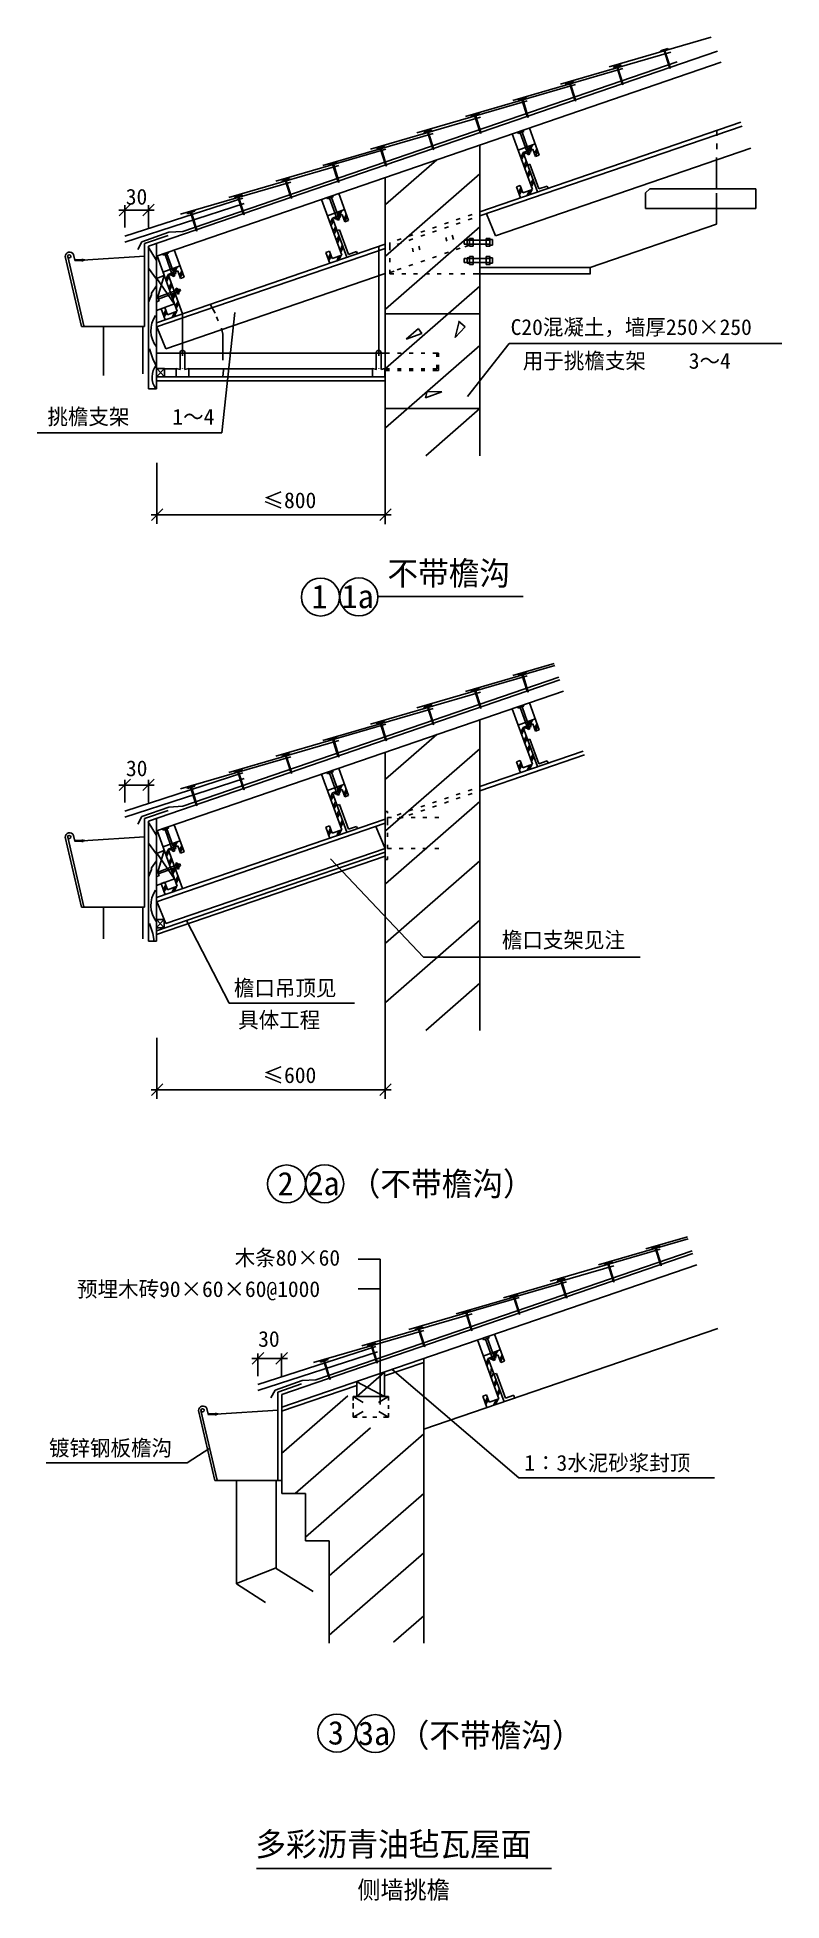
# Model space of a CAD drawing. Header units: metres. Extents: x 71 to 165, y -32 to 204.
import ezdxf

# ---------------------------------------------------------------- set-up
doc = ezdxf.new("R2010")
doc.units = ezdxf.units.M
for name, color, linetype in [('1', 7, 'Continuous'), ('A', 2, 'Continuous'), ('B', 6, 'Continuous'), ('C', 3, 'Continuous'), ('PUB_TEXT', 7, 'Continuous'), ('PUB_TITLE', 4, 'Continuous'), ('标注', 2, 'Continuous')]:
    doc.layers.add(name, color=color, linetype=linetype)

# ---------------------------------------------------------------- blocks, each defined once
blk = doc.blocks.new('_ArchTick')
blk.add_line((-0.75, 0), (0.75, 0))
at = {"color": 6, "linetype": 'ByBlock'}
blk.add_lwpolyline([(-0.75, -0.75), (0.71, 0.71)], dxfattribs=at)

msp = doc.modelspace()

# ---------------------------------------------------------------- linework, layer by layer
msp.add_line((98.88, -28.37), (136.25, -28.37))
at = {"layer": '1'}
for p, q in [((157.2, 191.97), (157.2, 191.35)), ((82.16, 179.72), (82.16, 182.57)), ((85.16, 179.72), (85.16, 182.57)), ((82.16, 181.93), (85.16, 181.93)), ((96.12, 168.98), (94.47, 153.7)), ((125.62, 158.29), (130.91, 165.01)), ((130.91, 165.01), (165.44, 165.01)), ((94.47, 153.7), (71.08, 153.7)), ((86.25, 149.89), (86.25, 142.15)), ((115.19, 150.88), (115.19, 142.13)), ((86.19, 143.3), (115.19, 143.3)), ((82.16, 106.83), (82.16, 109.68)), ((82.16, 109.04), (85.16, 109.04)), ((85.16, 106.83), (85.16, 109.68)), ((113.99, 103.78), (115.16, 101.01)), ((108.24, 99.69), (120.04, 87.21)), ((85.57, 98.52), (85.55, 98.32)), ((90.01, 91.88), (95.39, 81.37)), ((120.04, 87.21), (147.5, 87.21)), ((95.39, 81.37), (111.29, 81.37)), ((115.19, 77.98), (115.19, 69.24)), ((86.25, 77), (86.25, 69.26)), ((86.19, 70.4), (115.19, 70.4)), ((114.54, 48.9), (111.76, 48.9)), ((114.53, 30.5), (114.53, 48.9)), ((114.47, 45.14), (111.76, 45.14)), ((99.04, 34.1), (99.04, 36.95)), ((99.04, 36.31), (102.04, 36.31)), ((102.04, 34.1), (102.04, 36.95)), ((116.07, 34.93), (132.12, 21.19)), ((92.94, 24.93), (90.09, 23.11)), ((90.09, 23.11), (72.21, 23.11)), ((132.12, 21.19), (156.92, 21.19))]:
    msp.add_line(p, q, dxfattribs=at)
msp.add_lwpolyline([(127.19, 108.84), (127.19, 108.31)], dxfattribs=at)
at = {"layer": 'A'}
for p, q in [((127.19, 108.31), (127.19, 77.9)), ((115.19, 104.19), (115.19, 77.9)), ((120.07, 36.33), (120.07, 0.21)), ((102.07, 31.74), (102.07, 19.21)), ((102.07, 19.21), (105.07, 19.21)), ((105.07, 19.21), (105.07, 13.21)), ((105.09, 13.21), (108.09, 13.21)), ((108.07, 13.18), (108.07, 0.21))]:
    msp.add_line(p, q, dxfattribs=at)
for points in [[(127.19, 190.19), (127.19, 181.73)], [(115.19, 186.07), (115.19, 177.61)], [(127.19, 181.2), (127.19, 150.8)], [(115.19, 177.08), (115.19, 150.8)], [(127.19, 117.29), (127.19, 108.84)], [(115.19, 113.18), (115.19, 104.72)]]:
    msp.add_lwpolyline(points, dxfattribs=at)
at = {"layer": 'B'}
for p, q in [((143.55, 200.11), (156.48, 203.86)), ((85.19, 177.36), (157.28, 202.1)), ((137.4, 197.93), (151.37, 201.99)), ((150.07, 202.12), (151.02, 202.45)), ((150.07, 202.12), (150.1, 202.02)), ((150.1, 202.03), (151.05, 202.35)), ((150.52, 202.17), (151.2, 200.02)), ((150.62, 202.2), (151.29, 200.05)), ((151.02, 202.45), (151.05, 202.35)), ((86.19, 176.12), (157.78, 200.69)), ((89.52, 179.24), (152.17, 200.74)), ((131.34, 195.83), (145.31, 199.89)), ((144.11, 200.05), (145.06, 200.37)), ((144.11, 200.04), (144.14, 199.95)), ((144.14, 199.95), (145.09, 200.28)), ((144.53, 200.09), (145.2, 197.95)), ((144.62, 200.12), (145.29, 197.98)), ((145.06, 200.37), (145.09, 200.28)), ((151.3, 199.88), (151.22, 199.97)), ((151.31, 200.01), (151.3, 199.88)), ((125.35, 193.8), (139.32, 197.86)), ((132.09, 195.93), (133.04, 196.25)), ((132.13, 195.83), (133.07, 196.16)), ((133.04, 196.25), (133.07, 196.16)), ((138.06, 198), (139.01, 198.32)), ((138.06, 198), (138.09, 197.9)), ((138.09, 197.9), (139.04, 198.23)), ((138.52, 198.05), (139.2, 195.9)), ((138.62, 198.09), (139.29, 195.93)), ((139.01, 198.32), (139.04, 198.23)), ((145.29, 197.82), (145.21, 197.9)), ((145.3, 197.94), (145.29, 197.82)), ((119.2, 191.73), (133.17, 195.79)), ((126.09, 193.9), (127.04, 194.22)), ((126.09, 193.9), (126.12, 193.8)), ((126.12, 193.8), (127.07, 194.13)), ((126.52, 193.94), (127.2, 191.78)), ((126.62, 193.97), (127.3, 191.81)), ((127.04, 194.22), (127.07, 194.13)), ((132.1, 195.92), (132.13, 195.83)), ((132.51, 195.97), (133.18, 193.83)), ((132.61, 196), (133.28, 193.86)), ((133.28, 193.7), (133.2, 193.78)), ((133.29, 193.82), (133.28, 193.7)), ((139.29, 195.77), (139.21, 195.85)), ((139.3, 195.89), (139.29, 195.77)), ((107.28, 187.59), (121.26, 191.65)), ((113.31, 189.65), (127.28, 193.71)), ((120.08, 191.81), (121.03, 192.13)), ((120.09, 191.8), (120.12, 191.71)), ((120.12, 191.71), (121.06, 192.04)), ((120.53, 191.85), (121.2, 189.72)), ((120.63, 191.89), (121.3, 189.75)), ((121.03, 192.13), (121.06, 192.04)), ((127.3, 191.64), (127.22, 191.73)), ((127.31, 191.77), (127.3, 191.64)), ((131.27, 191.61), (133.84, 184.56)), ((131.96, 191.88), (132.04, 191.66)), ((132.74, 191.92), (132.04, 191.66)), ((132.28, 191.75), (133.3, 188.97)), ((132.52, 191.84), (133.53, 189.05)), ((132.68, 192.07), (132.74, 191.92)), ((133.45, 192.35), (134.7, 188.92)), ((101.3, 185.6), (115.28, 189.66)), ((114.12, 189.77), (115.07, 190.09)), ((114.13, 189.76), (114.16, 189.67)), ((114.16, 189.67), (115.1, 190)), ((114.55, 189.81), (115.22, 187.67)), ((114.65, 189.84), (115.32, 187.7)), ((115.07, 190.09), (115.1, 190)), ((121.3, 189.58), (121.22, 189.67)), ((121.31, 189.71), (121.3, 189.58)), ((134.19, 190.33), (132.03, 189.54)), ((132.67, 189.23), (132.37, 188.59)), ((133.89, 189.69), (132.67, 189.24)), ((132.67, 189.24), (134.48, 184.26)), ((132.89, 189.32), (132.97, 189.1)), ((133.67, 189.36), (132.97, 189.1)), ((133.53, 189.05), (133.3, 188.97)), ((133.57, 190.1), (133.33, 189.6)), ((133.84, 190.2), (133.54, 189.56)), ((133.59, 189.58), (133.67, 189.36)), ((133.89, 189.69), (134.23, 188.75)), ((134.41, 189.71), (134.11, 189.07)), ((134.51, 189.44), (134.21, 188.8)), ((95.35, 183.54), (109.32, 187.6)), ((108.08, 187.74), (109.02, 188.06)), ((108.08, 187.73), (108.11, 187.64)), ((108.11, 187.64), (109.05, 187.97)), ((108.51, 187.78), (109.19, 185.6)), ((108.61, 187.81), (109.29, 185.63)), ((109.02, 188.06), (109.05, 187.97)), ((115.32, 187.53), (115.24, 187.62)), ((115.33, 187.66), (115.32, 187.53)), ((132.77, 188.95), (132.47, 188.31)), ((133.06, 188.13), (132.76, 187.49)), ((133.16, 187.86), (132.86, 187.22)), ((133.48, 186.99), (133.18, 186.34)), ((133.53, 187.76), (133.24, 187.66)), ((133.58, 186.71), (133.28, 186.07)), ((133.53, 187.76), (134.67, 184.63)), ((134.7, 188.92), (134.23, 188.75)), ((89.22, 181.44), (103.2, 185.5)), ((102.08, 185.62), (103.03, 185.94)), ((102.08, 185.61), (102.11, 185.52)), ((102.11, 185.52), (103.06, 185.85)), ((102.53, 185.66), (103.2, 183.54)), ((102.62, 185.7), (103.29, 183.57)), ((103.03, 185.94), (103.06, 185.85)), ((109.29, 185.46), (109.21, 185.55)), ((109.3, 185.59), (109.29, 185.46)), ((132.27, 185.06), (131.81, 184.88)), ((131.81, 184.88), (132.32, 183.48)), ((132.38, 184.75), (132.09, 184.11)), ((132.48, 184.47), (132.18, 183.83)), ((132.27, 185.06), (132.62, 184.12)), ((133.84, 184.56), (132.62, 184.12)), ((133.48, 184.43), (133.18, 183.79)), ((133.75, 184.53), (133.46, 183.89)), ((133.91, 185.82), (133.61, 185.18)), ((134.01, 185.55), (133.71, 184.91)), ((134.67, 184.63), (135.72, 184.99)), ((135.72, 184.99), (135.82, 184.71)), ((82.16, 178.63), (97.13, 183.47)), ((82.16, 177.87), (97.32, 182.78)), ((96.07, 183.58), (97.02, 183.9)), ((96.08, 183.58), (96.11, 183.48)), ((96.1, 183.48), (97.05, 183.81)), ((96.51, 183.62), (97.18, 181.47)), ((96.6, 183.65), (97.27, 181.51)), ((97.02, 183.9), (97.05, 183.81)), ((103.3, 183.4), (103.21, 183.5)), ((103.3, 183.53), (103.3, 183.4)), ((107.12, 183.3), (109.68, 176.25)), ((107.8, 183.59), (107.88, 183.37)), ((110.03, 182.02), (107.87, 181.23)), ((108.58, 183.62), (107.88, 183.37)), ((108.12, 183.46), (109.14, 180.66)), ((108.36, 183.54), (109.37, 180.75)), ((108.5, 183.84), (108.58, 183.62)), ((109.29, 184.05), (110.54, 180.61)), ((90.08, 181.57), (91.02, 181.9)), ((90.08, 181.57), (90.11, 181.48)), ((90.11, 181.48), (91.05, 181.8)), ((90.52, 181.62), (91.21, 179.43)), ((90.61, 181.65), (91.3, 179.46)), ((91.02, 181.9), (91.05, 181.8)), ((97.28, 181.33), (97.2, 181.42)), ((97.29, 181.46), (97.28, 181.33)), ((108.51, 180.92), (108.21, 180.28)), ((108.61, 180.65), (108.31, 180.01)), ((109.73, 181.38), (108.51, 180.94)), ((108.51, 180.94), (110.32, 175.96)), ((108.9, 179.83), (108.6, 179.19)), ((108.74, 181.01), (108.82, 180.8)), ((109.51, 181.05), (108.82, 180.8)), ((109.37, 180.75), (109.14, 180.66)), ((109.41, 181.8), (109.18, 181.29)), ((109.69, 181.9), (109.39, 181.26)), ((109.43, 181.27), (109.51, 181.05)), ((109.73, 181.38), (110.07, 180.44)), ((110.25, 181.41), (109.96, 180.77)), ((110.35, 181.13), (110.05, 180.49)), ((110.54, 180.61), (110.07, 180.44)), ((84.35, 177.93), (83.81, 176.96)), ((87.76, 179.13), (84.35, 177.93)), ((84.69, 177.69), (87.69, 178.72)), ((84.69, 177.69), (84.69, 167.17)), ((85.19, 177.36), (85.19, 159.3)), ((86.19, 177.71), (86.19, 159.3)), ((89.52, 179.24), (87.76, 179.13)), ((91.3, 179.29), (91.23, 179.38)), ((91.31, 179.42), (91.3, 179.29)), ((109, 179.55), (108.7, 178.91)), ((109.32, 178.68), (109.02, 178.04)), ((109.37, 179.46), (109.09, 179.35)), ((109.42, 178.41), (109.12, 177.76)), ((109.37, 179.46), (110.51, 176.33)), ((109.75, 177.52), (109.46, 176.88)), ((109.85, 177.24), (109.55, 176.6)), ((76.68, 167.17), (74.63, 176.05)), ((76.98, 167.25), (74.94, 176.06)), ((75.86, 175.58), (75.68, 176.3)), ((75.81, 175.58), (77.08, 175.58)), ((75.82, 175.64), (77.09, 175.64)), ((75.82, 175.55), (76.81, 175.55)), ((76.81, 175.55), (75.85, 175.55)), ((84.7, 176.1), (76.81, 175.61)), ((76.81, 175.76), (76.81, 175.44)), ((86.26, 176.15), (88.83, 169.11)), ((86.95, 176.44), (87.03, 176.22)), ((89.17, 174.87), (87.01, 174.09)), ((87.72, 176.48), (87.03, 176.22)), ((87.27, 176.31), (88.28, 173.51)), ((87.5, 176.39), (88.52, 173.6)), ((87.67, 176.63), (87.72, 176.48)), ((88.44, 176.9), (89.69, 173.46)), ((108.12, 176.75), (107.65, 176.58)), ((107.65, 176.58), (108.16, 175.17)), ((108.23, 176.45), (107.93, 175.81)), ((108.32, 176.16), (108.02, 175.52)), ((108.12, 176.75), (108.46, 175.81)), ((109.68, 176.25), (108.46, 175.81)), ((109.32, 176.12), (109.03, 175.48)), ((109.6, 176.22), (109.3, 175.58)), ((110.51, 176.33), (111.56, 176.69)), ((111.56, 176.69), (111.66, 176.4)), ((86.19, 173.27), (87.18, 173.63)), ((86.22, 173.28), (88.47, 170.03)), ((87.16, 173.63), (86.35, 170.93)), ((87.66, 173.77), (87.36, 173.13)), ((87.76, 173.5), (87.46, 172.86)), ((88.88, 174.23), (87.65, 173.79)), ((87.65, 173.79), (89.47, 168.81)), ((88.05, 172.68), (87.75, 172.04)), ((87.88, 173.87), (87.96, 173.65)), ((88.66, 173.9), (87.96, 173.65)), ((88.52, 173.6), (88.28, 173.51)), ((88.56, 174.65), (88.32, 174.14)), ((88.83, 174.75), (88.53, 174.11)), ((88.58, 174.12), (88.66, 173.9)), ((88.88, 174.23), (89.22, 173.29)), ((89.4, 174.26), (89.1, 173.62)), ((89.5, 173.98), (89.2, 173.34)), ((89.69, 173.46), (89.22, 173.29)), ((86.19, 171.1), (86.26, 171.13)), ((86.19, 170.31), (86.51, 170.43)), ((86.26, 171.13), (86.51, 170.43)), ((86.34, 170.9), (89.13, 171.92)), ((86.42, 170.67), (89.22, 171.69)), ((88.15, 172.4), (87.85, 171.76)), ((88.47, 171.53), (88.17, 170.89)), ((88.57, 171.26), (88.27, 170.62)), ((88.9, 170.37), (88.6, 169.73)), ((88.61, 171.98), (88.83, 172.06)), ((88.61, 171.98), (88.86, 171.28)), ((88.83, 172.06), (89.08, 171.36)), ((88.86, 171.28), (89.08, 171.36)), ((89.13, 171.92), (89.22, 171.69)), ((86.21, 169.22), (88.48, 170.04)), ((87.26, 169.6), (86.79, 169.43)), ((86.79, 169.43), (87.31, 168.02)), ((87.37, 169.3), (87.07, 168.66)), ((87.46, 169.01), (87.17, 168.37)), ((87.26, 169.6), (87.6, 168.66)), ((88.83, 169.11), (87.6, 168.66)), ((88.47, 168.98), (88.17, 168.33)), ((88.74, 169.08), (88.44, 168.43)), ((89, 170.1), (88.7, 169.45)), ((76.68, 167.17), (84.69, 167.17)), ((85.19, 159.3), (86.19, 159.3)), ((119.2, 118.83), (133.17, 122.89)), ((125.35, 120.91), (136.7, 124.2)), ((131.34, 122.94), (136.61, 124.47)), ((132.09, 123.03), (133.04, 123.36)), ((132.1, 123.03), (132.13, 122.94)), ((132.13, 122.94), (133.07, 123.26)), ((132.51, 123.07), (133.18, 120.94)), ((132.61, 123.11), (133.28, 120.97)), ((133.04, 123.36), (133.07, 123.26)), ((85.19, 104.47), (137.31, 122.36)), ((86.19, 103.23), (137.78, 120.93)), ((89.52, 106.35), (137.19, 122.71)), ((113.31, 116.75), (127.28, 120.81)), ((126.09, 121), (127.04, 121.33)), ((126.09, 121), (126.12, 120.91)), ((126.12, 120.91), (127.07, 121.23)), ((126.52, 121.05), (127.2, 118.89)), ((126.62, 121.08), (127.3, 118.92)), ((127.04, 121.33), (127.07, 121.23)), ((133.28, 120.8), (133.2, 120.89)), ((133.29, 120.93), (133.28, 120.8)), ((107.28, 114.69), (121.26, 118.75)), ((120.08, 118.91), (121.03, 119.24)), ((120.09, 118.91), (120.12, 118.81)), ((120.12, 118.82), (121.06, 119.14)), ((120.53, 118.96), (121.2, 116.83)), ((120.63, 118.99), (121.3, 116.86)), ((121.03, 119.24), (121.06, 119.14)), ((127.3, 118.75), (127.22, 118.84)), ((127.31, 118.88), (127.3, 118.75)), ((131.27, 118.71), (133.84, 111.67)), ((131.96, 118.99), (132.04, 118.77)), ((132.74, 119.02), (132.04, 118.77)), ((132.28, 118.86), (133.3, 116.07)), ((132.52, 118.94), (133.53, 116.16)), ((132.68, 119.18), (132.74, 119.02)), ((133.45, 119.46), (134.7, 116.02)), ((101.3, 112.71), (115.28, 116.77)), ((114.12, 116.87), (115.07, 117.2)), ((114.13, 116.87), (114.16, 116.77)), ((114.16, 116.78), (115.1, 117.1)), ((114.55, 116.91), (115.22, 114.78)), ((114.65, 116.95), (115.32, 114.81)), ((115.07, 117.2), (115.1, 117.1)), ((121.3, 116.69), (121.22, 116.77)), ((121.31, 116.82), (121.3, 116.69)), ((134.19, 117.43), (132.03, 116.65)), ((132.67, 116.33), (132.37, 115.69)), ((132.77, 116.06), (132.47, 115.42)), ((133.89, 116.79), (132.67, 116.35)), ((132.67, 116.35), (134.48, 111.37)), ((132.89, 116.43), (132.97, 116.21)), ((133.67, 116.46), (132.97, 116.21)), ((133.53, 116.16), (133.3, 116.07)), ((133.57, 117.21), (133.33, 116.7)), ((133.84, 117.31), (133.54, 116.67)), ((133.59, 116.68), (133.67, 116.46)), ((133.89, 116.79), (134.23, 115.85)), ((134.41, 116.82), (134.11, 116.18)), ((134.51, 116.55), (134.21, 115.91)), ((134.7, 116.02), (134.23, 115.85)), ((95.35, 110.64), (109.32, 114.7)), ((108.08, 114.84), (109.02, 115.17)), ((108.08, 114.84), (108.11, 114.74)), ((108.11, 114.75), (109.05, 115.07)), ((108.51, 114.89), (109.19, 112.71)), ((108.61, 114.92), (109.29, 112.74)), ((109.02, 115.17), (109.05, 115.07)), ((115.32, 114.63), (115.24, 114.73)), ((115.33, 114.77), (115.32, 114.63)), ((133.06, 115.24), (132.76, 114.6)), ((133.16, 114.97), (132.86, 114.33)), ((133.48, 114.09), (133.18, 113.45)), ((133.53, 114.87), (133.24, 114.76)), ((133.58, 113.82), (133.28, 113.18)), ((133.53, 114.87), (134.67, 111.74)), ((89.22, 108.55), (103.2, 112.61)), ((102.08, 112.72), (103.03, 113.05)), ((102.08, 112.72), (102.11, 112.62)), ((102.11, 112.63), (103.06, 112.95)), ((102.53, 112.77), (103.2, 110.65)), ((102.62, 112.8), (103.29, 110.68)), ((103.03, 113.05), (103.06, 112.95)), ((109.29, 112.56), (109.21, 112.66)), ((109.3, 112.7), (109.29, 112.56)), ((109.29, 111.15), (110.54, 107.72)), ((132.27, 112.16), (131.81, 111.99)), ((131.81, 111.99), (132.32, 110.58)), ((132.38, 111.86), (132.09, 111.22)), ((132.48, 111.57), (132.18, 110.93)), ((132.27, 112.16), (132.62, 111.22)), ((133.84, 111.67), (132.62, 111.22)), ((133.48, 111.54), (133.18, 110.9)), ((133.75, 111.64), (133.46, 111)), ((133.91, 112.93), (133.61, 112.29)), ((134.01, 112.66), (133.71, 112.02)), ((134.67, 111.74), (135.72, 112.1)), ((135.72, 112.1), (135.82, 111.82)), ((82.16, 105.74), (97.13, 110.57)), ((82.16, 104.98), (97.32, 109.88)), ((90.08, 108.68), (91.02, 109)), ((90.11, 108.58), (91.05, 108.91)), ((90.52, 108.72), (91.21, 106.53)), ((90.61, 108.76), (91.3, 106.57)), ((91.02, 109), (91.05, 108.91)), ((96.07, 110.69), (97.02, 111.01)), ((96.08, 110.68), (96.11, 110.59)), ((96.1, 110.59), (97.05, 110.92)), ((96.51, 110.73), (97.18, 108.58)), ((96.6, 110.76), (97.27, 108.61)), ((97.02, 111.01), (97.05, 110.92)), ((103.3, 110.51), (103.21, 110.6)), ((103.3, 110.64), (103.3, 110.51)), ((107.12, 110.41), (109.68, 103.36)), ((107.8, 110.69), (107.88, 110.48)), ((110.03, 109.13), (107.87, 108.34)), ((108.58, 110.73), (107.88, 110.48)), ((108.12, 110.56), (109.14, 107.77)), ((108.36, 110.65), (109.37, 107.85)), ((108.5, 110.95), (108.58, 110.73)), ((109.41, 108.9), (109.18, 108.4)), ((109.69, 109), (109.39, 108.36)), ((89.52, 106.35), (87.76, 106.24)), ((90.08, 108.68), (90.11, 108.58)), ((91.3, 106.4), (91.23, 106.48)), ((91.31, 106.52), (91.3, 106.4)), ((97.28, 108.44), (97.2, 108.53)), ((97.29, 108.57), (97.28, 108.44)), ((108.51, 108.03), (108.21, 107.39)), ((108.61, 107.75), (108.31, 107.11)), ((109.73, 108.49), (108.51, 108.04)), ((108.51, 108.04), (110.32, 103.06)), ((108.9, 106.93), (108.6, 106.29)), ((109, 106.66), (108.7, 106.02)), ((108.74, 108.12), (108.82, 107.9)), ((109.51, 108.16), (108.82, 107.9)), ((109.37, 106.56), (109.09, 106.46)), ((109.37, 107.85), (109.14, 107.77)), ((109.37, 106.56), (110.51, 103.43)), ((109.43, 108.38), (109.51, 108.16)), ((109.73, 108.49), (110.07, 107.55)), ((110.25, 108.51), (109.96, 107.87)), ((110.35, 108.24), (110.05, 107.6)), ((110.54, 107.72), (110.07, 107.55)), ((84.35, 105.04), (83.81, 104.06)), ((87.76, 106.24), (84.35, 105.04)), ((84.69, 104.8), (87.69, 105.83)), ((84.69, 104.8), (84.69, 93.54)), ((85.19, 104.47), (85.19, 89.24)), ((86.19, 104.81), (86.19, 89.24)), ((88.44, 104.01), (89.69, 100.57)), ((109.32, 105.79), (109.02, 105.14)), ((109.42, 105.51), (109.12, 104.87)), ((109.75, 104.62), (109.46, 103.98)), ((109.85, 104.35), (109.55, 103.71)), ((76.68, 93.54), (74.63, 102.41)), ((76.98, 93.61), (74.94, 102.42)), ((75.86, 101.94), (75.68, 102.66)), ((75.81, 101.95), (77.08, 101.95)), ((75.82, 102), (77.09, 102)), ((75.82, 101.92), (76.81, 101.92)), ((76.81, 101.92), (75.85, 101.92)), ((84.7, 102.46), (76.81, 101.97)), ((76.81, 102.12), (76.81, 101.8)), ((86.26, 103.26), (88.83, 96.21)), ((89.17, 101.98), (87.01, 101.19)), ((87.72, 103.58), (87.03, 103.33)), ((87.27, 103.42), (88.28, 100.62)), ((87.5, 103.5), (88.52, 100.71)), ((87.67, 103.73), (87.72, 103.58)), ((88.56, 101.75), (88.32, 101.25)), ((88.83, 101.85), (88.53, 101.21)), ((108.12, 103.86), (107.65, 103.68)), ((107.65, 103.68), (108.16, 102.28)), ((108.23, 103.55), (107.93, 102.91)), ((108.32, 103.27), (108.02, 102.63)), ((108.12, 103.86), (108.46, 102.92)), ((109.68, 103.36), (108.46, 102.92)), ((109.32, 103.23), (109.03, 102.59)), ((109.6, 103.33), (109.3, 102.69)), ((110.51, 103.43), (111.56, 103.79)), ((111.56, 103.79), (111.66, 103.51)), ((86.19, 100.37), (87.18, 100.74)), ((86.22, 100.39), (88.47, 97.13)), ((87.16, 100.74), (86.35, 98.03)), ((87.66, 100.88), (87.36, 100.24)), ((87.76, 100.61), (87.46, 99.96)), ((88.88, 101.34), (87.65, 100.89)), ((87.65, 100.89), (89.47, 95.91)), ((88.05, 99.78), (87.75, 99.14)), ((88.15, 99.51), (87.85, 98.87)), ((87.88, 100.97), (87.96, 100.76)), ((88.66, 101.01), (87.96, 100.76)), ((88.52, 100.71), (88.28, 100.62)), ((88.58, 101.23), (88.66, 101.01)), ((88.88, 101.34), (89.22, 100.4)), ((89.4, 101.36), (89.1, 100.72)), ((89.5, 101.09), (89.2, 100.45)), ((89.69, 100.57), (89.22, 100.4)), ((86.19, 97.42), (86.51, 97.54)), ((86.21, 96.32), (88.48, 97.15)), ((86.26, 98.23), (86.51, 97.54)), ((86.34, 98.01), (89.13, 99.03)), ((86.42, 97.78), (89.22, 98.79)), ((88.47, 98.64), (88.17, 98)), ((88.57, 98.36), (88.27, 97.72)), ((88.9, 97.48), (88.6, 96.83)), ((88.61, 99.09), (88.83, 99.17)), ((88.61, 99.09), (88.86, 98.39)), ((89, 97.2), (88.7, 96.56)), ((88.83, 99.17), (89.08, 98.47)), ((88.86, 98.39), (89.08, 98.47)), ((89.13, 99.03), (89.22, 98.79)), ((86.79, 96.54), (87.31, 95.13)), ((87.37, 96.41), (87.07, 95.76)), ((87.46, 96.12), (87.17, 95.48)), ((87.26, 96.71), (87.6, 95.77)), ((88.83, 96.21), (87.6, 95.77)), ((88.47, 96.08), (88.17, 95.44)), ((88.74, 96.18), (88.44, 95.54)), ((76.68, 93.54), (84.69, 93.54)), ((102.07, 31.74), (154.19, 49.63)), ((106.4, 33.62), (154.07, 49.98)), ((136.08, 46.11), (150.05, 50.17)), ((142.23, 48.18), (153.58, 51.48)), ((148.22, 50.21), (153.49, 51.74)), ((148.97, 50.31), (149.92, 50.63)), ((148.98, 50.3), (149.01, 50.21)), ((149.01, 50.21), (149.95, 50.54)), ((149.39, 50.35), (150.06, 48.21)), ((149.49, 50.38), (150.16, 48.24)), ((149.92, 50.63), (149.95, 50.54)), ((102.07, 30.16), (154.66, 48.2)), ((130.19, 44.03), (144.16, 48.08)), ((142.97, 48.28), (143.92, 48.6)), ((142.97, 48.27), (143, 48.18)), ((143, 48.18), (143.95, 48.51)), ((143.4, 48.32), (144.08, 46.16)), ((143.5, 48.35), (144.18, 46.19)), ((143.92, 48.6), (143.95, 48.51)), ((150.16, 48.07), (150.08, 48.16)), ((150.17, 48.2), (150.16, 48.07)), ((124.16, 41.97), (138.14, 46.03)), ((136.96, 46.19), (137.91, 46.51)), ((136.97, 46.18), (137, 46.09)), ((137, 46.09), (137.94, 46.42)), ((137.41, 46.23), (138.08, 44.1)), ((137.51, 46.27), (138.18, 44.13)), ((137.91, 46.51), (137.94, 46.42)), ((144.18, 46.02), (144.1, 46.11)), ((144.19, 46.15), (144.18, 46.02)), ((118.18, 39.98), (132.16, 44.04)), ((131, 44.15), (131.95, 44.47)), ((131.01, 44.14), (131.04, 44.05)), ((131.04, 44.05), (131.98, 44.38)), ((131.43, 44.19), (132.1, 42.05)), ((131.53, 44.22), (132.2, 42.08)), ((131.95, 44.47), (131.98, 44.38)), ((138.18, 43.96), (138.1, 44.05)), ((138.19, 44.09), (138.18, 43.96)), ((112.23, 37.92), (126.2, 41.98)), ((118.96, 39.99), (119.91, 40.32)), ((118.99, 39.9), (119.94, 40.22)), ((119.91, 40.32), (119.94, 40.22)), ((124.96, 42.11), (125.9, 42.44)), ((124.96, 42.11), (124.99, 42.02)), ((124.99, 42.02), (125.93, 42.34)), ((125.39, 42.16), (126.07, 39.98)), ((125.49, 42.19), (126.17, 40.01)), ((125.9, 42.44), (125.93, 42.34)), ((132.2, 41.91), (132.12, 42)), ((132.21, 42.04), (132.2, 41.91)), ((99.04, 33.01), (114.01, 37.85)), ((106.1, 35.82), (120.08, 39.88)), ((112.95, 37.96), (113.9, 38.28)), ((112.96, 37.95), (112.99, 37.86)), ((112.98, 37.86), (113.93, 38.19)), ((113.39, 38), (114.06, 35.85)), ((113.48, 38.03), (114.15, 35.88)), ((113.9, 38.28), (113.93, 38.19)), ((118.96, 39.99), (118.99, 39.9)), ((119.41, 40.04), (120.08, 37.92)), ((119.5, 40.08), (120.17, 37.95)), ((120.18, 37.78), (120.09, 37.87)), ((120.19, 37.91), (120.18, 37.78)), ((126.17, 39.84), (126.09, 39.93)), ((126.18, 39.97), (126.17, 39.84)), ((126.88, 38.67), (129.59, 31.22)), ((127.57, 38.89), (127.65, 38.68)), ((128.34, 38.93), (127.65, 38.68)), ((127.9, 38.77), (128.88, 36.05)), ((128.14, 38.85), (129.12, 36.14)), ((128.29, 39.09), (128.34, 38.93)), ((129.05, 39.42), (130.29, 36)), ((99.04, 32.25), (114.2, 37.15)), ((106.96, 35.95), (107.9, 36.27)), ((106.96, 35.95), (106.99, 35.85)), ((106.99, 35.85), (107.93, 36.18)), ((107.4, 36), (108.09, 33.81)), ((107.5, 36.03), (108.18, 33.84)), ((107.9, 36.27), (107.93, 36.18)), ((114.16, 35.71), (114.08, 35.8)), ((114.17, 35.84), (114.16, 35.71)), ((115.11, 34.11), (120.07, 35.81)), ((129.77, 37.41), (127.61, 36.63)), ((128.25, 36.31), (127.96, 35.67)), ((128.35, 36.04), (128.05, 35.4)), ((129.47, 36.77), (128.25, 36.33)), ((128.25, 36.33), (130.26, 30.84)), ((128.48, 36.41), (128.56, 36.19)), ((129.26, 36.44), (128.56, 36.19)), ((129.12, 36.14), (128.88, 36.05)), ((129.16, 37.19), (128.92, 36.68)), ((129.43, 37.29), (129.13, 36.65)), ((129.18, 36.66), (129.26, 36.44)), ((129.47, 36.77), (129.82, 35.83)), ((130, 36.8), (129.7, 36.16)), ((130.1, 36.52), (129.8, 35.88)), ((130.29, 36), (129.82, 35.83)), ((104.64, 33.51), (101.23, 32.31)), ((101.57, 32.07), (104.57, 33.1)), ((106.4, 33.62), (104.64, 33.51)), ((108.18, 33.67), (108.11, 33.76)), ((108.19, 33.8), (108.18, 33.67)), ((128.65, 35.22), (128.51, 34.15)), ((128.91, 34.52), (128.61, 33.88)), ((129.23, 33.65), (128.93, 33)), ((129.28, 34.42), (128.99, 34.32)), ((129.33, 33.37), (129.03, 32.73)), ((129.28, 34.42), (130.42, 31.29)), ((101.23, 32.31), (100.69, 31.33)), ((101.57, 32.07), (101.57, 20.84)), ((102.05, 29.63), (111.6, 32.9)), ((128.02, 31.72), (127.55, 31.55)), ((127.55, 31.55), (128.08, 30.1)), ((128.13, 31.41), (127.84, 30.77)), ((128.23, 31.13), (127.93, 30.49)), ((128.02, 31.72), (128.37, 30.78)), ((129.59, 31.22), (128.37, 30.78)), ((129.23, 31.09), (128.9, 30.38)), ((129.5, 31.19), (129.17, 30.47)), ((129.66, 32.48), (129.36, 31.84)), ((129.76, 32.21), (129.46, 31.57)), ((130.42, 31.29), (131.47, 31.65)), ((131.47, 31.65), (131.59, 31.3)), ((93.58, 20.84), (91.52, 29.72)), ((93.87, 20.91), (91.83, 29.72)), ((92.76, 29.24), (92.57, 29.96)), ((92.71, 29.25), (93.98, 29.25)), ((92.71, 29.22), (93.7, 29.22)), ((92.72, 29.3), (93.99, 29.3)), ((93.7, 29.22), (92.75, 29.22)), ((93.7, 29.42), (93.7, 29.1)), ((101.6, 29.76), (93.71, 29.27)), ((93.58, 20.84), (101.58, 20.84)), ((101.18, 20.84), (102.07, 20.84))]:
    msp.add_line(p, q, dxfattribs=at)
msp.add_lwpolyline([(85.19, 89.24), (86.19, 89.24)], dxfattribs=at)
for centre in [(75.13, 176.08), (75.13, 102.45), (92.03, 29.75)]:
    msp.add_circle(centre, 0.2, dxfattribs=at)
for centre in [(75.17, 176.08), (75.17, 102.44), (92.07, 29.75)]:
    msp.add_arc(centre, 0.55, 23.6, 183.02, dxfattribs=at)
at = {"layer": 'C'}
for p, q in [((127.19, 181.73), (160.25, 193.08)), ((127.19, 181.2), (160.41, 192.6)), ((129.18, 178.69), (161.52, 189.79)), ((157.2, 190.4), (157.2, 189.69)), ((115.23, 182.66), (121.71, 188.32)), ((157.18, 184.67), (157.18, 188.63)), ((115.23, 176.1), (127.19, 186.54)), ((148.18, 184.13), (148.72, 184.66)), ((148.72, 184.66), (162.18, 184.66)), ((162.18, 182.16), (162.18, 184.66)), ((148.18, 182.16), (148.18, 184.13)), ((157.18, 180.15), (157.18, 184.11)), ((115.23, 169.4), (127.19, 179.84)), ((121.19, 179.67), (121.69, 179.84)), ((122.69, 180.19), (123.19, 180.36)), ((122.69, 179.66), (123.19, 179.83)), ((124.19, 180.7), (124.69, 180.87)), ((124.19, 180.17), (124.69, 180.34)), ((125.69, 181.22), (126.19, 181.39)), ((125.69, 180.69), (126.19, 180.86)), ((128.03, 181.49), (129.18, 178.69)), ((141.18, 174.66), (157.18, 180.15)), ((85.14, 177.29), (86.18, 175.56)), ((86.19, 167.66), (115.19, 177.61)), ((114.36, 177.33), (114.36, 163.45)), ((115.78, 177.82), (115.78, 176.86)), ((116.69, 178.13), (117.19, 178.3)), ((116.69, 177.6), (117.19, 177.77)), ((118.19, 178.64), (118.69, 178.81)), ((118.19, 178.11), (118.69, 178.29)), ((119.44, 177.37), (119.56, 176.89)), ((119.69, 179.16), (120.19, 179.33)), ((119.69, 178.63), (120.19, 178.8)), ((121.19, 179.14), (121.69, 179.31)), ((122.87, 178.48), (122.99, 178)), ((123.68, 178.76), (123.82, 178.2)), ((125.21, 178.12), (128.46, 178.12)), ((125.21, 177.62), (125.21, 178.11)), ((125.21, 177.62), (128.46, 177.62)), ((125.29, 177.29), (125.79, 177.46)), ((125.57, 178.2), (125.57, 177.51)), ((125.86, 178.2), (125.57, 178.2)), ((125.57, 177.51), (125.86, 177.51)), ((125.86, 178.36), (125.86, 177.38)), ((126.35, 178.36), (125.86, 178.36)), ((125.86, 177.38), (126.35, 177.38)), ((126.35, 178.36), (126.35, 177.38)), ((128.47, 178.36), (127.96, 178.36)), ((127.96, 178.36), (127.96, 177.38)), ((127.96, 178.12), (127.96, 177.38)), ((127.96, 177.38), (128.47, 177.38)), ((128.46, 178.36), (128.46, 177.38)), ((128.76, 178.2), (128.46, 178.2)), ((128.46, 177.51), (128.76, 177.51)), ((128.76, 178.2), (128.76, 177.51)), ((86.19, 167.13), (115.19, 177.08)), ((115.78, 175.86), (115.78, 175.36)), ((118.19, 174.87), (118.69, 175.04)), ((118.63, 177.12), (118.74, 176.67)), ((119.69, 175.39), (120.19, 175.56)), ((121.19, 175.9), (121.69, 176.07)), ((122.69, 176.42), (123.19, 176.59)), ((124.19, 176.93), (124.69, 177.1)), ((125.21, 175.81), (128.46, 175.81)), ((125.21, 175.31), (125.21, 175.8)), ((125.21, 175.31), (128.46, 175.31)), ((125.86, 175.89), (125.57, 175.89)), ((125.57, 175.89), (125.57, 175.2)), ((125.57, 175.2), (125.86, 175.2)), ((125.86, 176.04), (125.86, 175.06)), ((126.35, 176.04), (125.86, 176.04)), ((125.86, 175.06), (126.35, 175.06)), ((126.35, 176.04), (126.35, 175.06)), ((127.96, 176.04), (127.96, 175.06)), ((128.47, 176.04), (127.96, 176.04)), ((127.96, 175.81), (127.96, 175.06)), ((127.96, 175.06), (128.47, 175.06)), ((128.46, 176.04), (128.46, 175.06)), ((128.76, 175.89), (128.46, 175.89)), ((128.46, 175.2), (128.76, 175.2)), ((128.76, 175.89), (128.76, 175.2)), ((85.19, 174.57), (86.21, 173.17)), ((87.39, 164.37), (115.19, 173.91)), ((115.78, 174.36), (115.78, 173.86)), ((115.78, 173.86), (116.28, 173.86)), ((115.8, 174.04), (116.3, 174.21)), ((116.69, 174.36), (117.19, 174.53)), ((117.28, 173.86), (117.78, 173.86)), ((118.78, 173.86), (119.28, 173.86)), ((120.28, 173.86), (120.78, 173.86)), ((121.78, 173.86), (122.28, 173.86)), ((123.28, 173.86), (123.78, 173.86)), ((124.78, 173.86), (125.28, 173.86)), ((126.35, 173.86), (141.19, 173.86)), ((127.14, 174.66), (141.18, 174.66)), ((141.18, 173.86), (141.18, 174.66)), ((85.55, 171.22), (85.16, 170.28)), ((85.57, 171.41), (85.55, 171.22)), ((86.18, 172.32), (85.57, 171.41)), ((115.23, 161.87), (127.19, 172.31)), ((89.49, 168.75), (89.49, 163.45)), ((93.01, 170.01), (93.63, 168.87)), ((93.79, 168.41), (94, 167.89)), ((115.19, 168.8), (127.19, 168.8)), ((124.03, 165.78), (124.56, 167.82)), ((124.48, 167.86), (125.32, 167.14)), ((79.46, 167.15), (79.46, 160.97)), ((84.46, 167.15), (84.46, 161.17)), ((86.22, 167.14), (87.39, 164.37)), ((94.41, 166.96), (94.62, 166.23)), ((94.62, 166.23), (94.62, 162.92)), ((119.41, 166.91), (117.82, 165.59)), ((117.82, 165.59), (119.82, 166.31)), ((119.82, 166.31), (119.41, 166.87)), ((125.32, 167.14), (124.03, 165.78)), ((86.19, 163.8), (115.19, 163.8)), ((89.18, 163.8), (89.18, 161.73)), ((89.78, 163.8), (89.78, 161.73)), ((114.05, 163.8), (114.05, 161.73)), ((114.65, 163.8), (114.65, 161.73)), ((115.15, 163.77), (115.19, 163.77)), ((115.22, 163.79), (115.72, 163.79)), ((115.23, 154.34), (127.19, 164.79)), ((116.72, 163.79), (117.22, 163.79)), ((118.22, 163.79), (118.72, 163.79)), ((119.72, 163.79), (120.22, 163.79)), ((121.22, 163.79), (121.93, 163.79)), ((121.73, 163.33), (121.73, 163.79)), ((121.93, 163.33), (121.93, 163.79)), ((86.19, 161.87), (87.21, 161.87)), ((86.19, 160.8), (115.19, 160.8)), ((87.21, 161.87), (86.2, 160.82)), ((86.24, 161.87), (87.21, 160.8)), ((87.21, 160.8), (87.21, 161.87)), ((87.21, 161.8), (88.68, 161.8)), ((88.68, 161.84), (89.19, 161.73)), ((88.68, 161.84), (88.68, 160.8)), ((89.49, 161.9), (89.49, 161.86)), ((90.28, 161.85), (89.78, 161.73)), ((90.28, 161.85), (90.28, 160.8)), ((90.28, 161.8), (113.55, 161.8)), ((94.67, 161.68), (94.62, 160.8)), ((113.55, 161.84), (113.55, 160.8)), ((113.55, 161.84), (114.06, 161.73)), ((114.37, 161.9), (114.37, 161.86)), ((115.15, 161.85), (114.65, 161.73)), ((115.15, 161.85), (115.15, 160.8)), ((115.15, 161.8), (115.19, 161.8)), ((115.15, 161.6), (115.19, 161.6)), ((115.22, 161.81), (115.72, 161.81)), ((115.22, 161.61), (115.72, 161.61)), ((116.72, 161.81), (117.22, 161.81)), ((116.72, 161.61), (117.22, 161.61)), ((118.22, 161.81), (118.72, 161.81)), ((118.22, 161.61), (118.72, 161.61)), ((119.72, 161.81), (120.22, 161.81)), ((119.72, 161.61), (120.22, 161.61)), ((121.22, 161.81), (121.73, 161.81)), ((121.22, 161.61), (121.93, 161.61)), ((121.73, 161.81), (121.73, 162.33)), ((121.93, 161.61), (121.93, 162.33)), ((86.19, 160.3), (115.19, 160.3)), ((120.51, 159), (120.28, 158.13)), ((120.28, 158.13), (122.36, 158.92)), ((122.36, 158.92), (120.47, 158.96)), ((115.19, 156.8), (127.19, 156.8)), ((120.32, 150.8), (127.19, 156.79)), ((115.23, 109.77), (121.71, 115.43)), ((115.23, 103.21), (127.19, 113.65)), ((127.19, 108.84), (140.29, 113.33)), ((127.19, 108.31), (140.45, 112.86)), ((115.23, 96.5), (127.19, 106.94)), ((119.69, 106.26), (120.19, 106.44)), ((121.19, 106.78), (121.69, 106.95)), ((121.19, 106.25), (121.69, 106.42)), ((122.69, 107.29), (123.19, 107.46)), ((122.69, 106.76), (123.19, 106.94)), ((124.19, 107.81), (124.69, 107.98)), ((124.19, 107.28), (124.69, 107.45)), ((125.69, 108.32), (126.19, 108.49)), ((125.69, 107.79), (126.19, 107.97)), ((85.14, 104.39), (86.18, 102.66)), ((86.19, 94.77), (115.19, 104.72)), ((86.19, 94.24), (115.19, 104.19)), ((115.19, 105.69), (115.47, 105.69)), ((115.47, 105.69), (115.47, 105.47)), ((115.47, 104.93), (115.47, 103.97)), ((115.47, 104.91), (115.97, 104.91)), ((116.69, 105.23), (117.19, 105.41)), ((116.69, 104.71), (117.19, 104.88)), ((116.97, 104.91), (117.47, 104.91)), ((118.19, 105.75), (118.69, 105.92)), ((118.19, 105.22), (118.69, 105.39)), ((118.47, 104.91), (118.97, 104.91)), ((119.69, 105.73), (120.19, 105.91)), ((119.97, 104.91), (120.47, 104.91)), ((121.47, 104.91), (121.97, 104.91)), ((85.19, 101.67), (86.21, 100.27)), ((115.47, 102.97), (115.47, 102.47)), ((86.18, 99.42), (85.57, 98.52)), ((86.19, 90.57), (115.19, 100.52)), ((86.19, 90.07), (115.19, 100.02)), ((87.39, 91.48), (115.16, 101.01)), ((115.19, 99.58), (115.47, 99.58)), ((115.23, 88.98), (127.19, 99.42)), ((115.47, 101.47), (115.47, 100.97)), ((115.47, 100.97), (115.97, 100.97)), ((115.47, 99.97), (115.47, 99.58)), ((116.97, 100.97), (117.47, 100.97)), ((118.47, 100.97), (118.97, 100.97)), ((119.97, 100.97), (120.47, 100.97)), ((121.47, 100.97), (121.97, 100.97)), ((85.55, 98.32), (85.16, 97.39)), ((79.47, 93.54), (79.47, 89.54)), ((84.47, 93.54), (84.47, 89.54)), ((86.22, 94.25), (87.39, 91.48)), ((86.14, 92), (87.17, 92)), ((86.14, 90.93), (87.17, 90.93)), ((87.17, 92), (86.16, 90.94)), ((86.2, 92), (87.17, 90.93)), ((87.17, 90.93), (87.17, 92)), ((115.23, 81.45), (127.19, 91.89)), ((120.32, 77.9), (127.19, 83.9)), ((120.07, 27.35), (157.33, 40.13)), ((111.6, 31.49), (115.11, 34.57)), ((111.6, 33.43), (111.6, 31.49)), ((111.6, 33.38), (115.11, 31.49)), ((115.11, 34.63), (115.11, 31.49)), ((102.05, 24.28), (110.44, 31.6)), ((111.1, 31.49), (112.37, 30.76)), ((111.1, 31.49), (111.1, 30.99)), ((111.1, 31.49), (115.61, 31.49)), ((114.34, 30.76), (115.61, 31.49)), ((115.61, 31.49), (115.61, 30.99)), ((111.1, 30.67), (111.1, 29.96)), ((111.1, 28.89), (112.37, 29.62)), ((111.1, 29.46), (111.1, 28.89)), ((111.1, 28.89), (111.61, 28.89)), ((112.29, 28.89), (112.8, 28.89)), ((113.61, 28.89), (114.12, 28.89)), ((114.37, 29.61), (115.61, 28.89)), ((114.97, 28.89), (115.61, 28.89)), ((115.61, 30.42), (115.61, 29.92)), ((115.61, 29.38), (115.61, 28.89)), ((103.76, 19.21), (113.3, 27.52)), ((105.07, 13.65), (120.07, 26.75)), ((96.35, 20.84), (96.35, 7.73)), ((101.35, 20.84), (101.35, 9.69)), ((108.07, 8.74), (120.07, 19.22)), ((96.35, 7.78), (101.35, 9.78)), ((101.35, 9.69), (106.04, 6.79)), ((108.07, 1.22), (120.07, 11.69)), ((96.35, 7.73), (99.99, 5.4)), ((116.23, 0.35), (120.07, 3.7))]:
    msp.add_line(p, q, dxfattribs=at)
for points in [[(148.18, 182.16), (162.18, 182.16)], [(127.19, 181.73), (127.19, 181.2)], [(115.19, 177.61), (115.19, 177.08)], [(85.3, 164.37), (85.71, 163.1), (86.18, 162.12)], [(115.19, 104.72), (115.19, 104.19)], [(85.3, 91.47), (85.71, 90.21), (85.9, 89.24)]]:
    msp.add_lwpolyline(points, dxfattribs=at)
for centre, radius, start, end in [((88.84, 166.67), 3.37, 145.15, 218.23), ((89.48, 163.86), 0.31, 347.35, 192.65), ((114.35, 163.86), 0.31, 347.35, 192.65), ((88.14, 160.74), 2.51, 141.43, 215.45), ((88.84, 93.78), 3.37, 145.15, 218.23)]:
    msp.add_arc(centre, radius, start, end, dxfattribs=at)
at = {"layer": 'PUB_TEXT'}
msp.add_line((114.21, 132.94), (132.68, 132.94), dxfattribs=at)
for centre in [(106.98, 132.88), (111.84, 132.89), (102.68, 58.45), (107.51, 58.48), (109.05, -11.18), (113.91, -11.25)]:
    msp.add_circle(centre, 2.41, dxfattribs=at)
at = {"layer": 'PUB_TITLE'}
for p, q in [((86.95, 103.54), (87.03, 103.33)), ((86.19, 98.21), (86.26, 98.23)), ((87.26, 96.71), (86.79, 96.54))]:
    msp.add_line(p, q, dxfattribs=at)

# ---------------------------------------------------------------- block references
at = {"layer": '标注', "rotation": 180}
for p in [(82.16, 181.93), (85.16, 181.93), (86.25, 143.3), (115.19, 143.3), (82.16, 109.04), (85.16, 109.04), (86.25, 70.4), (115.19, 70.4), (99.04, 36.31), (102.04, 36.31)]:
    msp.add_blockref('_ArchTick', p, dxfattribs=at)

# ---------------------------------------------------------------- texts
at = {"layer": 'PUB_TEXT'}
for s, height, p in [('30', 2, (82.3, 182.64)), ('C20混凝土，墙厚250×250', 2, (131.08, 166.11)), ('用于挑檐支架    3～4', 2, (132.62, 161.83)), ('挑檐支架    1～4', 2, (72.36, 154.75)), ('≤800', 2, (99.64, 144.15)), ('不带檐沟', 2.99, (115.46, 134.39)), ('1', 2.99, (105.83, 131.45)), ('1a', 2.99, (109.66, 131.47)), ('30', 2, (82.32, 110.16)), (' 檐口支架见注', 2, (128.61, 88.39)), ('檐口吊顶见', 2, (96, 82.3)), ('具体工程', 2, (96.54, 78.25)), ('≤600', 2, (99.64, 71.25)), ('2', 2.99, (101.53, 56.99)), ('2a', 2.99, (105.33, 57.03)), ('（不带檐沟）', 2.99, (110.68, 56.97)), ('木条80×60', 2, (96.1, 48.09)), ('预埋木砖90×60×60@1000', 2, (76.12, 44.12)), ('30', 2, (99.08, 37.8)), ('镀锌钢板檐沟', 2, (72.56, 23.98)), ('1∶3水泥砂浆封顶', 2, (132.81, 22.09)), ('3', 2.99, (107.91, -12.63)), ('3a', 2.99, (111.73, -12.7)), ('（不带檐沟）', 2.99, (116.89, -12.95)), ('多彩沥青油毡瓦屋面', 2.99, (98.72, -26.77)), ('侧墙挑檐', 2.25, (111.66, -32.19))]:
    msp.add_text(s, height=height, dxfattribs=at).set_placement(p)

doc.saveas('drawing.dxf')
